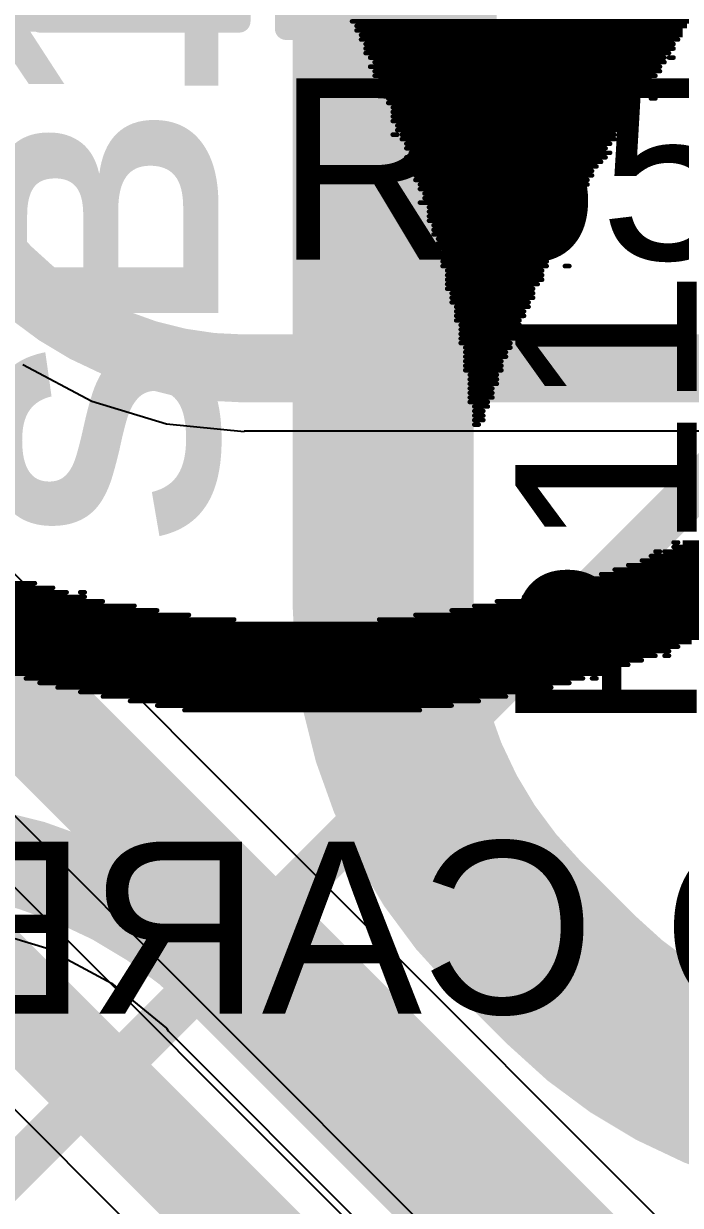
# Model space of a CAD drawing. Header units: inches. Extents: x -0.9 to 13.3, y -2.2 to 2.7.
# Drawn here: x 1.2109 to 1.3559, y -0.6574 to -0.3965 of the extents above; entities that cross this region are included whole.
import ezdxf

# ---------------------------------------------------------------- set-up
doc = ezdxf.new("R2010")
doc.units = ezdxf.units.IN
doc.header["$MEASUREMENT"] = 0
for name, color, linetype in [('Board Outline', 216, 'Continuous'), ('Bottom Layer', 5, 'Continuous'), ('Bottom Overlay', 54, 'Continuous'), ('Dimension', 6, 'Continuous'), ('Top Layer', 1, 'Continuous'), ('Top Overlay', 2, 'Continuous'), ('Top Paste', 8, 'Continuous'), ('Top Solder', 216, 'Continuous')]:
    doc.layers.add(name, color=color, linetype=linetype)
doc.styles.add('Arial', font='', dxfattribs={"height": 0.2})
doc.styles.add('Arial_Bold', font='', dxfattribs={"height": 0.2})
doc.styles.get('Arial').set_extended_font_data('Arial')
doc.styles.get('Arial_Bold').set_extended_font_data('Arial', bold=True)

# ---------------------------------------------------------------- blocks, each defined once
blk = doc.blocks.new('S______B______54')
at = {"layer": 'Top Layer'}
for points in [[(-0.045, -0.0175), (-0.045, 0.0175), (-0.015, 0.0175), (-0.015, -0.0175)], [(0.015, -0.0175), (0.015, 0.0175), (0.045, 0.0175), (0.045, -0.0175)]]:
    blk.add_hatch(color=1, dxfattribs=at).paths.add_polyline_path(points)
at = {"layer": 'Top Paste'}
for points in [[(-0.045, -0.0175), (-0.045, 0.0175), (-0.015, 0.0175), (-0.015, -0.0175)], [(0.015, -0.0175), (0.015, 0.0175), (0.045, 0.0175), (0.045, -0.0175)]]:
    blk.add_hatch(color=8, dxfattribs=at).paths.add_polyline_path(points)
at = {"layer": 'Top Solder'}
for points in [[(-0.049, -0.0215), (-0.049, 0.0215), (-0.011, 0.0215), (-0.011, -0.0215)], [(0.011, -0.0215), (0.011, 0.0215), (0.049, 0.0215), (0.049, -0.0215)]]:
    blk.add_hatch(color=216, dxfattribs=at).paths.add_polyline_path(points)
at = {"layer": 'Top Overlay'}
for points in [[(-0.05, 0.022, 0.005, 0.005, 0), (-0.05, -0.022, 0.005, 0.005, 0)], [(-0.05, 0.022, 0.005, 0.005, 0), (0.05, 0.022, 0.005, 0.005, 0)], [(0.05, 0.022, 0.005, 0.005, 0), (0.05, -0.022, 0.005, 0.005, 0)], [(-0.05, -0.022, 0.005, 0.005, 0), (0.05, -0.022, 0.005, 0.005, 0)]]:
    blk.add_lwpolyline(points, format="xyseb", dxfattribs=at)
for points in [[(-0.05125, 0.022, 0.0025, 0.0025, 1), (-0.04875, 0.022, 0.0025, 0.0025, 1)], [(-0.05125, 0.022, 0.0025, 0.0025, 1), (-0.04875, 0.022, 0.0025, 0.0025, 1)], [(0.04875, 0.022, 0.0025, 0.0025, 1), (0.05125, 0.022, 0.0025, 0.0025, 1)], [(0.04875, 0.022, 0.0025, 0.0025, 1), (0.05125, 0.022, 0.0025, 0.0025, 1)], [(-0.05125, -0.022, 0.0025, 0.0025, 1), (-0.04875, -0.022, 0.0025, 0.0025, 1)], [(-0.05125, -0.022, 0.0025, 0.0025, 1), (-0.04875, -0.022, 0.0025, 0.0025, 1)], [(0.04875, -0.022, 0.0025, 0.0025, 1), (0.05125, -0.022, 0.0025, 0.0025, 1)], [(0.04875, -0.022, 0.0025, 0.0025, 1), (0.05125, -0.022, 0.0025, 0.0025, 1)]]:
    blk.add_lwpolyline(points, format="xyseb", close=True, dxfattribs=at)
blk = doc.blocks.new('S______B______55')
at = {"layer": 'Top Layer'}
for points in [[(-0.045, -0.0175), (-0.045, 0.0175), (-0.015, 0.0175), (-0.015, -0.0175)], [(0.015, -0.0175), (0.015, 0.0175), (0.045, 0.0175), (0.045, -0.0175)]]:
    blk.add_hatch(color=1, dxfattribs=at).paths.add_polyline_path(points)
at = {"layer": 'Top Paste'}
for points in [[(-0.045, -0.0175), (-0.045, 0.0175), (-0.015, 0.0175), (-0.015, -0.0175)], [(0.015, -0.0175), (0.015, 0.0175), (0.045, 0.0175), (0.045, -0.0175)]]:
    blk.add_hatch(color=8, dxfattribs=at).paths.add_polyline_path(points)
at = {"layer": 'Top Solder'}
for points in [[(-0.049, -0.0215), (-0.049, 0.0215), (-0.011, 0.0215), (-0.011, -0.0215)], [(0.011, -0.0215), (0.011, 0.0215), (0.049, 0.0215), (0.049, -0.0215)]]:
    blk.add_hatch(color=216, dxfattribs=at).paths.add_polyline_path(points)
at = {"layer": 'Top Overlay'}
for points in [[(-0.05, 0.022, 0.005, 0.005, 0), (-0.05, -0.022, 0.005, 0.005, 0)], [(-0.05, 0.022, 0.005, 0.005, 0), (0.05, 0.022, 0.005, 0.005, 0)], [(0.05, 0.022, 0.005, 0.005, 0), (0.05, -0.022, 0.005, 0.005, 0)], [(-0.05, -0.022, 0.005, 0.005, 0), (0.05, -0.022, 0.005, 0.005, 0)]]:
    blk.add_lwpolyline(points, format="xyseb", dxfattribs=at)
for points in [[(-0.05125, 0.022, 0.0025, 0.0025, 1), (-0.04875, 0.022, 0.0025, 0.0025, 1)], [(-0.05125, 0.022, 0.0025, 0.0025, 1), (-0.04875, 0.022, 0.0025, 0.0025, 1)], [(0.04875, 0.022, 0.0025, 0.0025, 1), (0.05125, 0.022, 0.0025, 0.0025, 1)], [(0.04875, 0.022, 0.0025, 0.0025, 1), (0.05125, 0.022, 0.0025, 0.0025, 1)], [(-0.05125, -0.022, 0.0025, 0.0025, 1), (-0.04875, -0.022, 0.0025, 0.0025, 1)], [(-0.05125, -0.022, 0.0025, 0.0025, 1), (-0.04875, -0.022, 0.0025, 0.0025, 1)], [(0.04875, -0.022, 0.0025, 0.0025, 1), (0.05125, -0.022, 0.0025, 0.0025, 1)], [(0.04875, -0.022, 0.0025, 0.0025, 1), (0.05125, -0.022, 0.0025, 0.0025, 1)]]:
    blk.add_lwpolyline(points, format="xyseb", close=True, dxfattribs=at)

msp = doc.modelspace()

# ---------------------------------------------------------------- linework, layer by layer
at = {"layer": 'Board Outline'}
msp.add_lwpolyline([(1.99867, 0.21567, 0.01, 0.01, -1.122171), (-0.01159, -1.51329, 0.01, 0.01, 0)], format="xyseb", dxfattribs=at)
at = {"layer": 'Bottom Layer'}
for p, q in [((1.20005, -0.59575), (1.21579, -0.60053)), ((1.21579, -0.60053), (1.23029, -0.60828)), ((1.23029, -0.60828), (1.24244, -0.61825)), ((1.24244, -0.61825), (1.24285, -0.61887)), ((1.24285, -0.61887), (1.28928, -0.66529))]:
    msp.add_line(p, q, dxfattribs=at)
for points in [[(1.29028, -0.52463, 0.04, 0.04, 0), (1.29028, -0.29077, 0.04, 0.04, 0)], [(1.31957, -0.59534, 0.04, 0.04, -0.198912), (1.29028, -0.52463, 0.04, 0.04, 0)], [(1.18368, -0.57805, 0.02, 0.02, -0.198912), (1.25439, -0.60734, 0.02, 0.02, 0)], [(1.31957, -0.59534, 0.04, 0.04, 0), (1.33199, -0.60776, 0.04, 0.04, 0)], [(1.4027, -0.63705, 0.04, 0.04, -0.198912), (1.33199, -0.60776, 0.04, 0.04, 0)], [(1.25439, -0.60734, 0.02, 0.02, 0), (1.30081, -0.65376, 0.02, 0.02, 0)], [(1.37152, -0.68305, 0.02, 0.02, -0.198912), (1.30081, -0.65376, 0.02, 0.02, 0)]]:
    msp.add_lwpolyline(points, format="xyseb", dxfattribs=at)
for points in [[(1.28028, -0.52463, 0.02, 0.02, 1), (1.30028, -0.52463, 0.02, 0.02, 1)], [(1.28028, -0.52463, 0.02, 0.02, 1), (1.30028, -0.52463, 0.02, 0.02, 1)], [(1.30957, -0.59534, 0.02, 0.02, 1), (1.32957, -0.59534, 0.02, 0.02, 1)], [(1.30957, -0.59534, 0.02, 0.02, 1), (1.32957, -0.59534, 0.02, 0.02, 1)], [(1.32199, -0.60776, 0.02, 0.02, 1), (1.34199, -0.60776, 0.02, 0.02, 1)], [(1.32199, -0.60776, 0.02, 0.02, 1), (1.34199, -0.60776, 0.02, 0.02, 1)], [(1.24939, -0.60734, 0.01, 0.01, 1), (1.25939, -0.60734, 0.01, 0.01, 1)], [(1.24939, -0.60734, 0.01, 0.01, 1), (1.25939, -0.60734, 0.01, 0.01, 1)], [(1.29581, -0.65376, 0.01, 0.01, 1), (1.30581, -0.65376, 0.01, 0.01, 1)], [(1.29581, -0.65376, 0.01, 0.01, 1), (1.30581, -0.65376, 0.01, 0.01, 1)]]:
    msp.add_lwpolyline(points, format="xyseb", close=True, dxfattribs=at)
at = {"layer": 'Bottom Overlay'}
for points in [[(1.2834, -0.39605, 0.001, 0.001, 0), (1.3584, -0.39605, 0.001, 0.001, 0)], [(1.2844, -0.39705, 0.001, 0.001, 0), (1.3574, -0.39705, 0.001, 0.001, 0)], [(1.2844, -0.39805, 0.001, 0.001, 0), (1.3564, -0.39805, 0.001, 0.001, 0)], [(1.2854, -0.39905, 0.001, 0.001, 0), (1.3564, -0.39905, 0.001, 0.001, 0)], [(1.2854, -0.40005, 0.001, 0.001, 0), (1.3554, -0.40005, 0.001, 0.001, 0)], [(1.2864, -0.40105, 0.001, 0.001, 0), (1.3544, -0.40105, 0.001, 0.001, 0)], [(1.2864, -0.40205, 0.001, 0.001, 0), (1.3544, -0.40205, 0.001, 0.001, 0)], [(1.2864, -0.40305, 0.001, 0.001, 0), (1.3534, -0.40305, 0.001, 0.001, 0)], [(1.2874, -0.40405, 0.001, 0.001, 0), (1.3524, -0.40405, 0.001, 0.001, 0)], [(1.3534, -0.40405, 0.001, 0.001, 0), (1.3544, -0.40405, 0.001, 0.001, 0)], [(1.2874, -0.40605, 0.001, 0.001, 0), (1.3514, -0.40605, 0.001, 0.001, 0)], [(1.2884, -0.40505, 0.001, 0.001, 0), (1.3524, -0.40505, 0.001, 0.001, 0)], [(1.2884, -0.40705, 0.001, 0.001, 0), (1.3514, -0.40705, 0.001, 0.001, 0)], [(1.2884, -0.40805, 0.001, 0.001, 0), (1.3504, -0.40805, 0.001, 0.001, 0)], [(1.2894, -0.40905, 0.001, 0.001, 0), (1.3494, -0.40905, 0.001, 0.001, 0)], [(1.2894, -0.41005, 0.001, 0.001, 0), (1.3484, -0.41005, 0.001, 0.001, 0)], [(1.2904, -0.41105, 0.001, 0.001, 0), (1.3474, -0.41105, 0.001, 0.001, 0)], [(1.2904, -0.41205, 0.001, 0.001, 0), (1.3474, -0.41205, 0.001, 0.001, 0)], [(1.3484, -0.41105, 0.001, 0.001, 0), (1.3494, -0.41105, 0.001, 0.001, 0)], [(1.2914, -0.41305, 0.001, 0.001, 0), (1.3464, -0.41305, 0.001, 0.001, 0)], [(1.2914, -0.41405, 0.001, 0.001, 0), (1.3464, -0.41405, 0.001, 0.001, 0)], [(1.2924, -0.41505, 0.001, 0.001, 0), (1.3454, -0.41505, 0.001, 0.001, 0)], [(1.3494, -0.41305, 0.001, 0.001, 0), (1.3504, -0.41305, 0.001, 0.001, 0)], [(1.2924, -0.41605, 0.001, 0.001, 0), (1.3454, -0.41605, 0.001, 0.001, 0)], [(1.2924, -0.41705, 0.001, 0.001, 0), (1.3444, -0.41705, 0.001, 0.001, 0)], [(1.2924, -0.41805, 0.001, 0.001, 0), (1.3434, -0.41805, 0.001, 0.001, 0)], [(1.2934, -0.41905, 0.001, 0.001, 0), (1.3434, -0.41905, 0.001, 0.001, 0)], [(1.2934, -0.42005, 0.001, 0.001, 0), (1.3434, -0.42005, 0.001, 0.001, 0)], [(1.2924, -0.42105, 0.001, 0.001, 0), (1.2934, -0.42105, 0.001, 0.001, 0)], [(1.2944, -0.42105, 0.001, 0.001, 0), (1.3414, -0.42105, 0.001, 0.001, 0)], [(1.2944, -0.42205, 0.001, 0.001, 0), (1.3414, -0.42205, 0.001, 0.001, 0)], [(1.3434, -0.42105, 0.001, 0.001, 0), (1.3444, -0.42105, 0.001, 0.001, 0)], [(1.2954, -0.42305, 0.001, 0.001, 0), (1.3404, -0.42305, 0.001, 0.001, 0)], [(1.2954, -0.42405, 0.001, 0.001, 0), (1.3394, -0.42405, 0.001, 0.001, 0)], [(1.2964, -0.42505, 0.001, 0.001, 0), (1.3404, -0.42505, 0.001, 0.001, 0)], [(1.2954, -0.42605, 0.001, 0.001, 0), (1.3394, -0.42605, 0.001, 0.001, 0)], [(1.2964, -0.42705, 0.001, 0.001, 0), (1.3384, -0.42705, 0.001, 0.001, 0)], [(1.2974, -0.42805, 0.001, 0.001, 0), (1.3374, -0.42805, 0.001, 0.001, 0)], [(1.2974, -0.42905, 0.001, 0.001, 0), (1.3364, -0.42905, 0.001, 0.001, 0)], [(1.2974, -0.43005, 0.001, 0.001, 0), (1.3364, -0.43005, 0.001, 0.001, 0)], [(1.2974, -0.43105, 0.001, 0.001, 0), (1.3354, -0.43105, 0.001, 0.001, 0)], [(1.2984, -0.43205, 0.001, 0.001, 0), (1.3354, -0.43205, 0.001, 0.001, 0)], [(1.2984, -0.43305, 0.001, 0.001, 0), (1.3344, -0.43305, 0.001, 0.001, 0)], [(1.2984, -0.43605, 0.001, 0.001, 0), (1.3334, -0.43605, 0.001, 0.001, 0)], [(1.2994, -0.43405, 0.001, 0.001, 0), (1.3344, -0.43405, 0.001, 0.001, 0)], [(1.2994, -0.43505, 0.001, 0.001, 0), (1.3334, -0.43505, 0.001, 0.001, 0)], [(1.3004, -0.43705, 0.001, 0.001, 0), (1.3324, -0.43705, 0.001, 0.001, 0)], [(1.3004, -0.43805, 0.001, 0.001, 0), (1.3324, -0.43805, 0.001, 0.001, 0)], [(1.3004, -0.43905, 0.001, 0.001, 0), (1.3314, -0.43905, 0.001, 0.001, 0)], [(1.3004, -0.44005, 0.001, 0.001, 0), (1.3314, -0.44005, 0.001, 0.001, 0)], [(1.3014, -0.44105, 0.001, 0.001, 0), (1.3314, -0.44105, 0.001, 0.001, 0)], [(1.3014, -0.44205, 0.001, 0.001, 0), (1.3304, -0.44205, 0.001, 0.001, 0)], [(1.3014, -0.44305, 0.001, 0.001, 0), (1.3294, -0.44305, 0.001, 0.001, 0)], [(1.3314, -0.44205, 0.001, 0.001, 0), (1.3324, -0.44205, 0.001, 0.001, 0)], [(1.3024, -0.44405, 0.001, 0.001, 0), (1.3294, -0.44405, 0.001, 0.001, 0)], [(1.3024, -0.44505, 0.001, 0.001, 0), (1.3284, -0.44505, 0.001, 0.001, 0)], [(1.3024, -0.44605, 0.001, 0.001, 0), (1.3294, -0.44605, 0.001, 0.001, 0)], [(1.3034, -0.44705, 0.001, 0.001, 0), (1.3274, -0.44705, 0.001, 0.001, 0)], [(1.3034, -0.44805, 0.001, 0.001, 0), (1.3274, -0.44805, 0.001, 0.001, 0)], [(1.3034, -0.44905, 0.001, 0.001, 0), (1.3264, -0.44905, 0.001, 0.001, 0)], [(1.3034, -0.45005, 0.001, 0.001, 0), (1.3264, -0.45005, 0.001, 0.001, 0)], [(1.3044, -0.45105, 0.001, 0.001, 0), (1.3254, -0.45105, 0.001, 0.001, 0)], [(1.3304, -0.45005, 0.001, 0.001, 0), (1.3314, -0.45005, 0.001, 0.001, 0)], [(1.3044, -0.45205, 0.001, 0.001, 0), (1.3254, -0.45205, 0.001, 0.001, 0)], [(1.3044, -0.45305, 0.001, 0.001, 0), (1.3254, -0.45305, 0.001, 0.001, 0)], [(1.3044, -0.45405, 0.001, 0.001, 0), (1.3244, -0.45405, 0.001, 0.001, 0)], [(1.3044, -0.45505, 0.001, 0.001, 0), (1.3234, -0.45505, 0.001, 0.001, 0)], [(1.3054, -0.45605, 0.001, 0.001, 0), (1.3234, -0.45605, 0.001, 0.001, 0)], [(1.3054, -0.45705, 0.001, 0.001, 0), (1.3234, -0.45705, 0.001, 0.001, 0)], [(1.3054, -0.45805, 0.001, 0.001, 0), (1.3224, -0.45805, 0.001, 0.001, 0)], [(1.3064, -0.45905, 0.001, 0.001, 0), (1.3224, -0.45905, 0.001, 0.001, 0)], [(1.3064, -0.46005, 0.001, 0.001, 0), (1.3214, -0.46005, 0.001, 0.001, 0)], [(1.3064, -0.46105, 0.001, 0.001, 0), (1.3214, -0.46105, 0.001, 0.001, 0)], [(1.3064, -0.46205, 0.001, 0.001, 0), (1.3204, -0.46205, 0.001, 0.001, 0)], [(1.3074, -0.46305, 0.001, 0.001, 0), (1.3204, -0.46305, 0.001, 0.001, 0)], [(1.3074, -0.46405, 0.001, 0.001, 0), (1.3204, -0.46405, 0.001, 0.001, 0)], [(1.3074, -0.46505, 0.001, 0.001, 0), (1.3194, -0.46505, 0.001, 0.001, 0)], [(1.3074, -0.46605, 0.001, 0.001, 0), (1.3194, -0.46605, 0.001, 0.001, 0)], [(1.3074, -0.46705, 0.001, 0.001, 0), (1.3184, -0.46705, 0.001, 0.001, 0)], [(1.3084, -0.46805, 0.001, 0.001, 0), (1.3184, -0.46805, 0.001, 0.001, 0)], [(1.3084, -0.46905, 0.001, 0.001, 0), (1.3174, -0.46905, 0.001, 0.001, 0)], [(1.3084, -0.47005, 0.001, 0.001, 0), (1.3174, -0.47005, 0.001, 0.001, 0)], [(1.3084, -0.47105, 0.001, 0.001, 0), (1.3164, -0.47105, 0.001, 0.001, 0)], [(1.3084, -0.47205, 0.001, 0.001, 0), (1.3164, -0.47205, 0.001, 0.001, 0)], [(1.3084, -0.47305, 0.001, 0.001, 0), (1.3164, -0.47305, 0.001, 0.001, 0)], [(1.3094, -0.47405, 0.001, 0.001, 0), (1.3154, -0.47405, 0.001, 0.001, 0)], [(1.3094, -0.47505, 0.001, 0.001, 0), (1.3154, -0.47505, 0.001, 0.001, 0)], [(1.3094, -0.47605, 0.001, 0.001, 0), (1.3154, -0.47605, 0.001, 0.001, 0)], [(1.3094, -0.47705, 0.001, 0.001, 0), (1.3144, -0.47705, 0.001, 0.001, 0)], [(1.3094, -0.47805, 0.001, 0.001, 0), (1.3144, -0.47805, 0.001, 0.001, 0)], [(1.3094, -0.47905, 0.001, 0.001, 0), (1.3144, -0.47905, 0.001, 0.001, 0)], [(1.3094, -0.48005, 0.001, 0.001, 0), (1.3134, -0.48005, 0.001, 0.001, 0)], [(1.3104, -0.48105, 0.001, 0.001, 0), (1.3134, -0.48105, 0.001, 0.001, 0)], [(1.3104, -0.48205, 0.001, 0.001, 0), (1.3124, -0.48205, 0.001, 0.001, 0)], [(1.3104, -0.48305, 0.001, 0.001, 0), (1.3124, -0.48305, 0.001, 0.001, 0)], [(1.3104, -0.48405, 0.001, 0.001, 0), (1.3124, -0.48405, 0.001, 0.001, 0)], [(1.3104, -0.48505, 0.001, 0.001, 0), (1.3114, -0.48505, 0.001, 0.001, 0)], [(1.3544, -0.51105, 0.001, 0.001, 0), (1.3554, -0.51105, 0.001, 0.001, 0)], [(1.3564, -0.51105, 0.001, 0.001, 0), (1.4004, -0.51105, 0.001, 0.001, 0)], [(1.3494, -0.51405, 0.001, 0.001, 0), (1.3954, -0.51405, 0.001, 0.001, 0)], [(1.3504, -0.51305, 0.001, 0.001, 0), (1.3514, -0.51305, 0.001, 0.001, 0)], [(1.3524, -0.51305, 0.001, 0.001, 0), (1.3974, -0.51305, 0.001, 0.001, 0)], [(1.3544, -0.51205, 0.001, 0.001, 0), (1.3984, -0.51205, 0.001, 0.001, 0)], [(1.3444, -0.51605, 0.001, 0.001, 0), (1.3944, -0.51605, 0.001, 0.001, 0)], [(1.3474, -0.51505, 0.001, 0.001, 0), (1.3944, -0.51505, 0.001, 0.001, 0)], [(1.3334, -0.51805, 0.001, 0.001, 0), (1.3344, -0.51805, 0.001, 0.001, 0)], [(1.3354, -0.51905, 0.001, 0.001, 0), (1.3874, -0.51905, 0.001, 0.001, 0)], [(1.3384, -0.51805, 0.001, 0.001, 0), (1.3894, -0.51805, 0.001, 0.001, 0)], [(1.3414, -0.51705, 0.001, 0.001, 0), (1.3904, -0.51705, 0.001, 0.001, 0)], [(1.1614, -0.52005, 0.001, 0.001, 0), (1.2134, -0.52005, 0.001, 0.001, 0)], [(1.1624, -0.52105, 0.001, 0.001, 0), (1.2174, -0.52105, 0.001, 0.001, 0)], [(1.1644, -0.52205, 0.001, 0.001, 0), (1.2204, -0.52205, 0.001, 0.001, 0)], [(1.2234, -0.52205, 0.001, 0.001, 0), (1.2244, -0.52205, 0.001, 0.001, 0)], [(1.3244, -0.52205, 0.001, 0.001, 0), (1.3814, -0.52205, 0.001, 0.001, 0)], [(1.3284, -0.52105, 0.001, 0.001, 0), (1.3834, -0.52105, 0.001, 0.001, 0)], [(1.3324, -0.52005, 0.001, 0.001, 0), (1.3854, -0.52005, 0.001, 0.001, 0)], [(1.1664, -0.52305, 0.001, 0.001, 0), (1.2244, -0.52305, 0.001, 0.001, 0)], [(1.1674, -0.52405, 0.001, 0.001, 0), (1.2284, -0.52405, 0.001, 0.001, 0)], [(1.3154, -0.52405, 0.001, 0.001, 0), (1.3784, -0.52405, 0.001, 0.001, 0)], [(1.3214, -0.52305, 0.001, 0.001, 0), (1.3804, -0.52305, 0.001, 0.001, 0)], [(1.1704, -0.52505, 0.001, 0.001, 0), (1.2354, -0.52505, 0.001, 0.001, 0)], [(1.1724, -0.52605, 0.001, 0.001, 0), (1.2404, -0.52605, 0.001, 0.001, 0)], [(1.1734, -0.52705, 0.001, 0.001, 0), (1.2474, -0.52705, 0.001, 0.001, 0)], [(1.2974, -0.52705, 0.001, 0.001, 0), (1.3724, -0.52705, 0.001, 0.001, 0)], [(1.3054, -0.52605, 0.001, 0.001, 0), (1.3744, -0.52605, 0.001, 0.001, 0)], [(1.3104, -0.52505, 0.001, 0.001, 0), (1.3764, -0.52505, 0.001, 0.001, 0)], [(1.1764, -0.52805, 0.001, 0.001, 0), (1.2574, -0.52805, 0.001, 0.001, 0)], [(1.1784, -0.52905, 0.001, 0.001, 0), (1.3674, -0.52905, 0.001, 0.001, 0)], [(1.2894, -0.52805, 0.001, 0.001, 0), (1.3704, -0.52805, 0.001, 0.001, 0)], [(1.1794, -0.53005, 0.001, 0.001, 0), (1.3654, -0.53005, 0.001, 0.001, 0)], [(1.1824, -0.53105, 0.001, 0.001, 0), (1.3634, -0.53105, 0.001, 0.001, 0)], [(1.1854, -0.53205, 0.001, 0.001, 0), (1.3614, -0.53205, 0.001, 0.001, 0)], [(1.1874, -0.53305, 0.001, 0.001, 0), (1.3584, -0.53305, 0.001, 0.001, 0)], [(1.1894, -0.53405, 0.001, 0.001, 0), (1.3554, -0.53405, 0.001, 0.001, 0)], [(1.1924, -0.53505, 0.001, 0.001, 0), (1.3534, -0.53505, 0.001, 0.001, 0)], [(1.1944, -0.53605, 0.001, 0.001, 0), (1.3504, -0.53605, 0.001, 0.001, 0)], [(1.1984, -0.53705, 0.001, 0.001, 0), (1.3474, -0.53705, 0.001, 0.001, 0)], [(1.3524, -0.53605, 0.001, 0.001, 0), (1.3534, -0.53605, 0.001, 0.001, 0)], [(1.2014, -0.53805, 0.001, 0.001, 0), (1.3444, -0.53805, 0.001, 0.001, 0)], [(1.2044, -0.53905, 0.001, 0.001, 0), (1.3414, -0.53905, 0.001, 0.001, 0)], [(1.2074, -0.54005, 0.001, 0.001, 0), (1.3384, -0.54005, 0.001, 0.001, 0)], [(1.2114, -0.54105, 0.001, 0.001, 0), (1.3344, -0.54105, 0.001, 0.001, 0)], [(1.2144, -0.54205, 0.001, 0.001, 0), (1.3314, -0.54205, 0.001, 0.001, 0)], [(1.3364, -0.54105, 0.001, 0.001, 0), (1.3374, -0.54105, 0.001, 0.001, 0)], [(1.2184, -0.54305, 0.001, 0.001, 0), (1.3274, -0.54305, 0.001, 0.001, 0)], [(1.2234, -0.54405, 0.001, 0.001, 0), (1.3234, -0.54405, 0.001, 0.001, 0)], [(1.2284, -0.54505, 0.001, 0.001, 0), (1.3174, -0.54505, 0.001, 0.001, 0)], [(1.2344, -0.54605, 0.001, 0.001, 0), (1.3114, -0.54605, 0.001, 0.001, 0)], [(1.2404, -0.54705, 0.001, 0.001, 0), (1.3054, -0.54705, 0.001, 0.001, 0)], [(1.2464, -0.54805, 0.001, 0.001, 0), (1.2984, -0.54805, 0.001, 0.001, 0)]]:
    msp.add_lwpolyline(points, format="xyseb", dxfattribs=at)
for points in [[(1.28315, -0.39605, 0.0005, 0.0005, 1), (1.28365, -0.39605, 0.0005, 0.0005, 1)], [(1.28415, -0.39705, 0.0005, 0.0005, 1), (1.28465, -0.39705, 0.0005, 0.0005, 1)], [(1.28415, -0.39805, 0.0005, 0.0005, 1), (1.28465, -0.39805, 0.0005, 0.0005, 1)], [(1.28515, -0.39905, 0.0005, 0.0005, 1), (1.28565, -0.39905, 0.0005, 0.0005, 1)], [(1.28515, -0.40005, 0.0005, 0.0005, 1), (1.28565, -0.40005, 0.0005, 0.0005, 1)], [(1.28615, -0.40105, 0.0005, 0.0005, 1), (1.28665, -0.40105, 0.0005, 0.0005, 1)], [(1.28615, -0.40205, 0.0005, 0.0005, 1), (1.28665, -0.40205, 0.0005, 0.0005, 1)], [(1.35415, -0.40105, 0.0005, 0.0005, 1), (1.35465, -0.40105, 0.0005, 0.0005, 1)], [(1.35415, -0.40205, 0.0005, 0.0005, 1), (1.35465, -0.40205, 0.0005, 0.0005, 1)], [(1.35515, -0.40005, 0.0005, 0.0005, 1), (1.35565, -0.40005, 0.0005, 0.0005, 1)], [(1.28615, -0.40305, 0.0005, 0.0005, 1), (1.28665, -0.40305, 0.0005, 0.0005, 1)], [(1.28715, -0.40405, 0.0005, 0.0005, 1), (1.28765, -0.40405, 0.0005, 0.0005, 1)], [(1.35215, -0.40405, 0.0005, 0.0005, 1), (1.35265, -0.40405, 0.0005, 0.0005, 1)], [(1.35315, -0.40305, 0.0005, 0.0005, 1), (1.35365, -0.40305, 0.0005, 0.0005, 1)], [(1.35315, -0.40405, 0.0005, 0.0005, 1), (1.35365, -0.40405, 0.0005, 0.0005, 1)], [(1.35415, -0.40405, 0.0005, 0.0005, 1), (1.35465, -0.40405, 0.0005, 0.0005, 1)], [(1.28715, -0.40605, 0.0005, 0.0005, 1), (1.28765, -0.40605, 0.0005, 0.0005, 1)], [(1.28815, -0.40505, 0.0005, 0.0005, 1), (1.28865, -0.40505, 0.0005, 0.0005, 1)], [(1.28815, -0.40705, 0.0005, 0.0005, 1), (1.28865, -0.40705, 0.0005, 0.0005, 1)], [(1.35115, -0.40605, 0.0005, 0.0005, 1), (1.35165, -0.40605, 0.0005, 0.0005, 1)], [(1.35115, -0.40705, 0.0005, 0.0005, 1), (1.35165, -0.40705, 0.0005, 0.0005, 1)], [(1.35215, -0.40505, 0.0005, 0.0005, 1), (1.35265, -0.40505, 0.0005, 0.0005, 1)], [(1.28815, -0.40805, 0.0005, 0.0005, 1), (1.28865, -0.40805, 0.0005, 0.0005, 1)], [(1.28915, -0.40905, 0.0005, 0.0005, 1), (1.28965, -0.40905, 0.0005, 0.0005, 1)], [(1.34915, -0.40905, 0.0005, 0.0005, 1), (1.34965, -0.40905, 0.0005, 0.0005, 1)], [(1.35015, -0.40805, 0.0005, 0.0005, 1), (1.35065, -0.40805, 0.0005, 0.0005, 1)], [(1.28915, -0.41005, 0.0005, 0.0005, 1), (1.28965, -0.41005, 0.0005, 0.0005, 1)], [(1.29015, -0.41105, 0.0005, 0.0005, 1), (1.29065, -0.41105, 0.0005, 0.0005, 1)], [(1.29015, -0.41205, 0.0005, 0.0005, 1), (1.29065, -0.41205, 0.0005, 0.0005, 1)], [(1.34715, -0.41105, 0.0005, 0.0005, 1), (1.34765, -0.41105, 0.0005, 0.0005, 1)], [(1.34715, -0.41205, 0.0005, 0.0005, 1), (1.34765, -0.41205, 0.0005, 0.0005, 1)], [(1.34815, -0.41005, 0.0005, 0.0005, 1), (1.34865, -0.41005, 0.0005, 0.0005, 1)], [(1.34815, -0.41105, 0.0005, 0.0005, 1), (1.34865, -0.41105, 0.0005, 0.0005, 1)], [(1.34915, -0.41105, 0.0005, 0.0005, 1), (1.34965, -0.41105, 0.0005, 0.0005, 1)], [(1.29115, -0.41305, 0.0005, 0.0005, 1), (1.29165, -0.41305, 0.0005, 0.0005, 1)], [(1.29115, -0.41405, 0.0005, 0.0005, 1), (1.29165, -0.41405, 0.0005, 0.0005, 1)], [(1.29215, -0.41505, 0.0005, 0.0005, 1), (1.29265, -0.41505, 0.0005, 0.0005, 1)], [(1.34515, -0.41505, 0.0005, 0.0005, 1), (1.34565, -0.41505, 0.0005, 0.0005, 1)], [(1.34615, -0.41305, 0.0005, 0.0005, 1), (1.34665, -0.41305, 0.0005, 0.0005, 1)], [(1.34615, -0.41405, 0.0005, 0.0005, 1), (1.34665, -0.41405, 0.0005, 0.0005, 1)], [(1.34915, -0.41305, 0.0005, 0.0005, 1), (1.34965, -0.41305, 0.0005, 0.0005, 1)], [(1.35015, -0.41305, 0.0005, 0.0005, 1), (1.35065, -0.41305, 0.0005, 0.0005, 1)], [(1.29215, -0.41605, 0.0005, 0.0005, 1), (1.29265, -0.41605, 0.0005, 0.0005, 1)], [(1.29215, -0.41705, 0.0005, 0.0005, 1), (1.29265, -0.41705, 0.0005, 0.0005, 1)], [(1.34415, -0.41705, 0.0005, 0.0005, 1), (1.34465, -0.41705, 0.0005, 0.0005, 1)], [(1.34515, -0.41605, 0.0005, 0.0005, 1), (1.34565, -0.41605, 0.0005, 0.0005, 1)], [(1.29215, -0.41805, 0.0005, 0.0005, 1), (1.29265, -0.41805, 0.0005, 0.0005, 1)], [(1.29315, -0.41905, 0.0005, 0.0005, 1), (1.29365, -0.41905, 0.0005, 0.0005, 1)], [(1.29315, -0.42005, 0.0005, 0.0005, 1), (1.29365, -0.42005, 0.0005, 0.0005, 1)], [(1.34315, -0.41805, 0.0005, 0.0005, 1), (1.34365, -0.41805, 0.0005, 0.0005, 1)], [(1.34315, -0.41905, 0.0005, 0.0005, 1), (1.34365, -0.41905, 0.0005, 0.0005, 1)], [(1.34315, -0.42005, 0.0005, 0.0005, 1), (1.34365, -0.42005, 0.0005, 0.0005, 1)], [(1.29215, -0.42105, 0.0005, 0.0005, 1), (1.29265, -0.42105, 0.0005, 0.0005, 1)], [(1.29315, -0.42105, 0.0005, 0.0005, 1), (1.29365, -0.42105, 0.0005, 0.0005, 1)], [(1.29415, -0.42105, 0.0005, 0.0005, 1), (1.29465, -0.42105, 0.0005, 0.0005, 1)], [(1.29415, -0.42205, 0.0005, 0.0005, 1), (1.29465, -0.42205, 0.0005, 0.0005, 1)], [(1.34115, -0.42105, 0.0005, 0.0005, 1), (1.34165, -0.42105, 0.0005, 0.0005, 1)], [(1.34115, -0.42205, 0.0005, 0.0005, 1), (1.34165, -0.42205, 0.0005, 0.0005, 1)], [(1.34315, -0.42105, 0.0005, 0.0005, 1), (1.34365, -0.42105, 0.0005, 0.0005, 1)], [(1.34415, -0.42105, 0.0005, 0.0005, 1), (1.34465, -0.42105, 0.0005, 0.0005, 1)], [(1.29515, -0.42305, 0.0005, 0.0005, 1), (1.29565, -0.42305, 0.0005, 0.0005, 1)], [(1.29515, -0.42405, 0.0005, 0.0005, 1), (1.29565, -0.42405, 0.0005, 0.0005, 1)], [(1.29615, -0.42505, 0.0005, 0.0005, 1), (1.29665, -0.42505, 0.0005, 0.0005, 1)], [(1.33915, -0.42405, 0.0005, 0.0005, 1), (1.33965, -0.42405, 0.0005, 0.0005, 1)], [(1.34015, -0.42305, 0.0005, 0.0005, 1), (1.34065, -0.42305, 0.0005, 0.0005, 1)], [(1.34015, -0.42505, 0.0005, 0.0005, 1), (1.34065, -0.42505, 0.0005, 0.0005, 1)], [(1.29515, -0.42605, 0.0005, 0.0005, 1), (1.29565, -0.42605, 0.0005, 0.0005, 1)], [(1.29615, -0.42705, 0.0005, 0.0005, 1), (1.29665, -0.42705, 0.0005, 0.0005, 1)], [(1.29715, -0.42805, 0.0005, 0.0005, 1), (1.29765, -0.42805, 0.0005, 0.0005, 1)], [(1.33715, -0.42805, 0.0005, 0.0005, 1), (1.33765, -0.42805, 0.0005, 0.0005, 1)], [(1.33815, -0.42705, 0.0005, 0.0005, 1), (1.33865, -0.42705, 0.0005, 0.0005, 1)], [(1.33915, -0.42605, 0.0005, 0.0005, 1), (1.33965, -0.42605, 0.0005, 0.0005, 1)], [(1.29715, -0.42905, 0.0005, 0.0005, 1), (1.29765, -0.42905, 0.0005, 0.0005, 1)], [(1.29715, -0.43005, 0.0005, 0.0005, 1), (1.29765, -0.43005, 0.0005, 0.0005, 1)], [(1.33615, -0.42905, 0.0005, 0.0005, 1), (1.33665, -0.42905, 0.0005, 0.0005, 1)], [(1.33615, -0.43005, 0.0005, 0.0005, 1), (1.33665, -0.43005, 0.0005, 0.0005, 1)], [(1.29715, -0.43105, 0.0005, 0.0005, 1), (1.29765, -0.43105, 0.0005, 0.0005, 1)], [(1.29815, -0.43205, 0.0005, 0.0005, 1), (1.29865, -0.43205, 0.0005, 0.0005, 1)], [(1.29815, -0.43305, 0.0005, 0.0005, 1), (1.29865, -0.43305, 0.0005, 0.0005, 1)], [(1.33415, -0.43305, 0.0005, 0.0005, 1), (1.33465, -0.43305, 0.0005, 0.0005, 1)], [(1.33515, -0.43105, 0.0005, 0.0005, 1), (1.33565, -0.43105, 0.0005, 0.0005, 1)], [(1.33515, -0.43205, 0.0005, 0.0005, 1), (1.33565, -0.43205, 0.0005, 0.0005, 1)], [(1.29815, -0.43605, 0.0005, 0.0005, 1), (1.29865, -0.43605, 0.0005, 0.0005, 1)], [(1.29915, -0.43405, 0.0005, 0.0005, 1), (1.29965, -0.43405, 0.0005, 0.0005, 1)], [(1.29915, -0.43505, 0.0005, 0.0005, 1), (1.29965, -0.43505, 0.0005, 0.0005, 1)], [(1.33315, -0.43505, 0.0005, 0.0005, 1), (1.33365, -0.43505, 0.0005, 0.0005, 1)], [(1.33315, -0.43605, 0.0005, 0.0005, 1), (1.33365, -0.43605, 0.0005, 0.0005, 1)], [(1.33415, -0.43405, 0.0005, 0.0005, 1), (1.33465, -0.43405, 0.0005, 0.0005, 1)], [(1.30015, -0.43705, 0.0005, 0.0005, 1), (1.30065, -0.43705, 0.0005, 0.0005, 1)], [(1.30015, -0.43805, 0.0005, 0.0005, 1), (1.30065, -0.43805, 0.0005, 0.0005, 1)], [(1.33215, -0.43705, 0.0005, 0.0005, 1), (1.33265, -0.43705, 0.0005, 0.0005, 1)], [(1.33215, -0.43805, 0.0005, 0.0005, 1), (1.33265, -0.43805, 0.0005, 0.0005, 1)], [(1.30015, -0.43905, 0.0005, 0.0005, 1), (1.30065, -0.43905, 0.0005, 0.0005, 1)], [(1.30015, -0.44005, 0.0005, 0.0005, 1), (1.30065, -0.44005, 0.0005, 0.0005, 1)], [(1.30115, -0.44105, 0.0005, 0.0005, 1), (1.30165, -0.44105, 0.0005, 0.0005, 1)], [(1.33115, -0.43905, 0.0005, 0.0005, 1), (1.33165, -0.43905, 0.0005, 0.0005, 1)], [(1.33115, -0.44005, 0.0005, 0.0005, 1), (1.33165, -0.44005, 0.0005, 0.0005, 1)], [(1.33115, -0.44105, 0.0005, 0.0005, 1), (1.33165, -0.44105, 0.0005, 0.0005, 1)], [(1.30115, -0.44205, 0.0005, 0.0005, 1), (1.30165, -0.44205, 0.0005, 0.0005, 1)], [(1.30115, -0.44305, 0.0005, 0.0005, 1), (1.30165, -0.44305, 0.0005, 0.0005, 1)], [(1.32915, -0.44305, 0.0005, 0.0005, 1), (1.32965, -0.44305, 0.0005, 0.0005, 1)], [(1.33015, -0.44205, 0.0005, 0.0005, 1), (1.33065, -0.44205, 0.0005, 0.0005, 1)], [(1.33115, -0.44205, 0.0005, 0.0005, 1), (1.33165, -0.44205, 0.0005, 0.0005, 1)], [(1.33215, -0.44205, 0.0005, 0.0005, 1), (1.33265, -0.44205, 0.0005, 0.0005, 1)], [(1.30215, -0.44405, 0.0005, 0.0005, 1), (1.30265, -0.44405, 0.0005, 0.0005, 1)], [(1.30215, -0.44505, 0.0005, 0.0005, 1), (1.30265, -0.44505, 0.0005, 0.0005, 1)], [(1.30215, -0.44605, 0.0005, 0.0005, 1), (1.30265, -0.44605, 0.0005, 0.0005, 1)], [(1.32815, -0.44505, 0.0005, 0.0005, 1), (1.32865, -0.44505, 0.0005, 0.0005, 1)], [(1.32915, -0.44405, 0.0005, 0.0005, 1), (1.32965, -0.44405, 0.0005, 0.0005, 1)], [(1.32915, -0.44605, 0.0005, 0.0005, 1), (1.32965, -0.44605, 0.0005, 0.0005, 1)], [(1.30315, -0.44705, 0.0005, 0.0005, 1), (1.30365, -0.44705, 0.0005, 0.0005, 1)], [(1.30315, -0.44805, 0.0005, 0.0005, 1), (1.30365, -0.44805, 0.0005, 0.0005, 1)], [(1.30315, -0.44905, 0.0005, 0.0005, 1), (1.30365, -0.44905, 0.0005, 0.0005, 1)], [(1.32615, -0.44905, 0.0005, 0.0005, 1), (1.32665, -0.44905, 0.0005, 0.0005, 1)], [(1.32715, -0.44705, 0.0005, 0.0005, 1), (1.32765, -0.44705, 0.0005, 0.0005, 1)], [(1.32715, -0.44805, 0.0005, 0.0005, 1), (1.32765, -0.44805, 0.0005, 0.0005, 1)], [(1.30315, -0.45005, 0.0005, 0.0005, 1), (1.30365, -0.45005, 0.0005, 0.0005, 1)], [(1.30415, -0.45105, 0.0005, 0.0005, 1), (1.30465, -0.45105, 0.0005, 0.0005, 1)], [(1.32515, -0.45105, 0.0005, 0.0005, 1), (1.32565, -0.45105, 0.0005, 0.0005, 1)], [(1.32615, -0.45005, 0.0005, 0.0005, 1), (1.32665, -0.45005, 0.0005, 0.0005, 1)], [(1.33015, -0.45005, 0.0005, 0.0005, 1), (1.33065, -0.45005, 0.0005, 0.0005, 1)], [(1.33115, -0.45005, 0.0005, 0.0005, 1), (1.33165, -0.45005, 0.0005, 0.0005, 1)], [(1.30415, -0.45205, 0.0005, 0.0005, 1), (1.30465, -0.45205, 0.0005, 0.0005, 1)], [(1.30415, -0.45305, 0.0005, 0.0005, 1), (1.30465, -0.45305, 0.0005, 0.0005, 1)], [(1.30415, -0.45405, 0.0005, 0.0005, 1), (1.30465, -0.45405, 0.0005, 0.0005, 1)], [(1.32415, -0.45405, 0.0005, 0.0005, 1), (1.32465, -0.45405, 0.0005, 0.0005, 1)], [(1.32515, -0.45205, 0.0005, 0.0005, 1), (1.32565, -0.45205, 0.0005, 0.0005, 1)], [(1.32515, -0.45305, 0.0005, 0.0005, 1), (1.32565, -0.45305, 0.0005, 0.0005, 1)], [(1.30415, -0.45505, 0.0005, 0.0005, 1), (1.30465, -0.45505, 0.0005, 0.0005, 1)], [(1.30515, -0.45605, 0.0005, 0.0005, 1), (1.30565, -0.45605, 0.0005, 0.0005, 1)], [(1.32315, -0.45505, 0.0005, 0.0005, 1), (1.32365, -0.45505, 0.0005, 0.0005, 1)], [(1.32315, -0.45605, 0.0005, 0.0005, 1), (1.32365, -0.45605, 0.0005, 0.0005, 1)], [(1.30515, -0.45705, 0.0005, 0.0005, 1), (1.30565, -0.45705, 0.0005, 0.0005, 1)], [(1.30515, -0.45805, 0.0005, 0.0005, 1), (1.30565, -0.45805, 0.0005, 0.0005, 1)], [(1.30615, -0.45905, 0.0005, 0.0005, 1), (1.30665, -0.45905, 0.0005, 0.0005, 1)], [(1.32215, -0.45805, 0.0005, 0.0005, 1), (1.32265, -0.45805, 0.0005, 0.0005, 1)], [(1.32215, -0.45905, 0.0005, 0.0005, 1), (1.32265, -0.45905, 0.0005, 0.0005, 1)], [(1.32315, -0.45705, 0.0005, 0.0005, 1), (1.32365, -0.45705, 0.0005, 0.0005, 1)], [(1.30615, -0.46005, 0.0005, 0.0005, 1), (1.30665, -0.46005, 0.0005, 0.0005, 1)], [(1.30615, -0.46105, 0.0005, 0.0005, 1), (1.30665, -0.46105, 0.0005, 0.0005, 1)], [(1.30615, -0.46205, 0.0005, 0.0005, 1), (1.30665, -0.46205, 0.0005, 0.0005, 1)], [(1.32015, -0.46205, 0.0005, 0.0005, 1), (1.32065, -0.46205, 0.0005, 0.0005, 1)], [(1.32115, -0.46005, 0.0005, 0.0005, 1), (1.32165, -0.46005, 0.0005, 0.0005, 1)], [(1.32115, -0.46105, 0.0005, 0.0005, 1), (1.32165, -0.46105, 0.0005, 0.0005, 1)], [(1.30715, -0.46305, 0.0005, 0.0005, 1), (1.30765, -0.46305, 0.0005, 0.0005, 1)], [(1.30715, -0.46405, 0.0005, 0.0005, 1), (1.30765, -0.46405, 0.0005, 0.0005, 1)], [(1.32015, -0.46305, 0.0005, 0.0005, 1), (1.32065, -0.46305, 0.0005, 0.0005, 1)], [(1.32015, -0.46405, 0.0005, 0.0005, 1), (1.32065, -0.46405, 0.0005, 0.0005, 1)], [(1.30715, -0.46505, 0.0005, 0.0005, 1), (1.30765, -0.46505, 0.0005, 0.0005, 1)], [(1.30715, -0.46605, 0.0005, 0.0005, 1), (1.30765, -0.46605, 0.0005, 0.0005, 1)], [(1.30715, -0.46705, 0.0005, 0.0005, 1), (1.30765, -0.46705, 0.0005, 0.0005, 1)], [(1.31815, -0.46705, 0.0005, 0.0005, 1), (1.31865, -0.46705, 0.0005, 0.0005, 1)], [(1.31915, -0.46505, 0.0005, 0.0005, 1), (1.31965, -0.46505, 0.0005, 0.0005, 1)], [(1.31915, -0.46605, 0.0005, 0.0005, 1), (1.31965, -0.46605, 0.0005, 0.0005, 1)], [(1.30815, -0.46805, 0.0005, 0.0005, 1), (1.30865, -0.46805, 0.0005, 0.0005, 1)], [(1.30815, -0.46905, 0.0005, 0.0005, 1), (1.30865, -0.46905, 0.0005, 0.0005, 1)], [(1.31715, -0.46905, 0.0005, 0.0005, 1), (1.31765, -0.46905, 0.0005, 0.0005, 1)], [(1.31815, -0.46805, 0.0005, 0.0005, 1), (1.31865, -0.46805, 0.0005, 0.0005, 1)], [(1.30815, -0.47005, 0.0005, 0.0005, 1), (1.30865, -0.47005, 0.0005, 0.0005, 1)], [(1.30815, -0.47105, 0.0005, 0.0005, 1), (1.30865, -0.47105, 0.0005, 0.0005, 1)], [(1.30815, -0.47205, 0.0005, 0.0005, 1), (1.30865, -0.47205, 0.0005, 0.0005, 1)], [(1.31615, -0.47105, 0.0005, 0.0005, 1), (1.31665, -0.47105, 0.0005, 0.0005, 1)], [(1.31615, -0.47205, 0.0005, 0.0005, 1), (1.31665, -0.47205, 0.0005, 0.0005, 1)], [(1.31715, -0.47005, 0.0005, 0.0005, 1), (1.31765, -0.47005, 0.0005, 0.0005, 1)], [(1.30815, -0.47305, 0.0005, 0.0005, 1), (1.30865, -0.47305, 0.0005, 0.0005, 1)], [(1.30915, -0.47405, 0.0005, 0.0005, 1), (1.30965, -0.47405, 0.0005, 0.0005, 1)], [(1.30915, -0.47505, 0.0005, 0.0005, 1), (1.30965, -0.47505, 0.0005, 0.0005, 1)], [(1.31515, -0.47405, 0.0005, 0.0005, 1), (1.31565, -0.47405, 0.0005, 0.0005, 1)], [(1.31515, -0.47505, 0.0005, 0.0005, 1), (1.31565, -0.47505, 0.0005, 0.0005, 1)], [(1.31615, -0.47305, 0.0005, 0.0005, 1), (1.31665, -0.47305, 0.0005, 0.0005, 1)], [(1.30915, -0.47605, 0.0005, 0.0005, 1), (1.30965, -0.47605, 0.0005, 0.0005, 1)], [(1.30915, -0.47705, 0.0005, 0.0005, 1), (1.30965, -0.47705, 0.0005, 0.0005, 1)], [(1.31415, -0.47705, 0.0005, 0.0005, 1), (1.31465, -0.47705, 0.0005, 0.0005, 1)], [(1.31515, -0.47605, 0.0005, 0.0005, 1), (1.31565, -0.47605, 0.0005, 0.0005, 1)], [(1.30915, -0.47805, 0.0005, 0.0005, 1), (1.30965, -0.47805, 0.0005, 0.0005, 1)], [(1.30915, -0.47905, 0.0005, 0.0005, 1), (1.30965, -0.47905, 0.0005, 0.0005, 1)], [(1.30915, -0.48005, 0.0005, 0.0005, 1), (1.30965, -0.48005, 0.0005, 0.0005, 1)], [(1.31315, -0.48005, 0.0005, 0.0005, 1), (1.31365, -0.48005, 0.0005, 0.0005, 1)], [(1.31415, -0.47805, 0.0005, 0.0005, 1), (1.31465, -0.47805, 0.0005, 0.0005, 1)], [(1.31415, -0.47905, 0.0005, 0.0005, 1), (1.31465, -0.47905, 0.0005, 0.0005, 1)], [(1.31015, -0.48105, 0.0005, 0.0005, 1), (1.31065, -0.48105, 0.0005, 0.0005, 1)], [(1.31015, -0.48205, 0.0005, 0.0005, 1), (1.31065, -0.48205, 0.0005, 0.0005, 1)], [(1.31215, -0.48205, 0.0005, 0.0005, 1), (1.31265, -0.48205, 0.0005, 0.0005, 1)], [(1.31315, -0.48105, 0.0005, 0.0005, 1), (1.31365, -0.48105, 0.0005, 0.0005, 1)], [(1.31015, -0.48305, 0.0005, 0.0005, 1), (1.31065, -0.48305, 0.0005, 0.0005, 1)], [(1.31015, -0.48405, 0.0005, 0.0005, 1), (1.31065, -0.48405, 0.0005, 0.0005, 1)], [(1.31015, -0.48505, 0.0005, 0.0005, 1), (1.31065, -0.48505, 0.0005, 0.0005, 1)], [(1.31115, -0.48505, 0.0005, 0.0005, 1), (1.31165, -0.48505, 0.0005, 0.0005, 1)], [(1.31215, -0.48305, 0.0005, 0.0005, 1), (1.31265, -0.48305, 0.0005, 0.0005, 1)], [(1.31215, -0.48405, 0.0005, 0.0005, 1), (1.31265, -0.48405, 0.0005, 0.0005, 1)], [(1.35415, -0.51105, 0.0005, 0.0005, 1), (1.35465, -0.51105, 0.0005, 0.0005, 1)], [(1.35515, -0.51105, 0.0005, 0.0005, 1), (1.35565, -0.51105, 0.0005, 0.0005, 1)], [(1.34915, -0.51405, 0.0005, 0.0005, 1), (1.34965, -0.51405, 0.0005, 0.0005, 1)], [(1.35015, -0.51305, 0.0005, 0.0005, 1), (1.35065, -0.51305, 0.0005, 0.0005, 1)], [(1.35115, -0.51305, 0.0005, 0.0005, 1), (1.35165, -0.51305, 0.0005, 0.0005, 1)], [(1.35215, -0.51305, 0.0005, 0.0005, 1), (1.35265, -0.51305, 0.0005, 0.0005, 1)], [(1.35415, -0.51205, 0.0005, 0.0005, 1), (1.35465, -0.51205, 0.0005, 0.0005, 1)], [(1.34415, -0.51605, 0.0005, 0.0005, 1), (1.34465, -0.51605, 0.0005, 0.0005, 1)], [(1.34715, -0.51505, 0.0005, 0.0005, 1), (1.34765, -0.51505, 0.0005, 0.0005, 1)], [(1.33315, -0.51805, 0.0005, 0.0005, 1), (1.33365, -0.51805, 0.0005, 0.0005, 1)], [(1.33415, -0.51805, 0.0005, 0.0005, 1), (1.33465, -0.51805, 0.0005, 0.0005, 1)], [(1.33515, -0.51905, 0.0005, 0.0005, 1), (1.33565, -0.51905, 0.0005, 0.0005, 1)], [(1.33815, -0.51805, 0.0005, 0.0005, 1), (1.33865, -0.51805, 0.0005, 0.0005, 1)], [(1.34115, -0.51705, 0.0005, 0.0005, 1), (1.34165, -0.51705, 0.0005, 0.0005, 1)], [(1.21315, -0.52005, 0.0005, 0.0005, 1), (1.21365, -0.52005, 0.0005, 0.0005, 1)], [(1.21715, -0.52105, 0.0005, 0.0005, 1), (1.21765, -0.52105, 0.0005, 0.0005, 1)], [(1.22015, -0.52205, 0.0005, 0.0005, 1), (1.22065, -0.52205, 0.0005, 0.0005, 1)], [(1.22315, -0.52205, 0.0005, 0.0005, 1), (1.22365, -0.52205, 0.0005, 0.0005, 1)], [(1.22415, -0.52205, 0.0005, 0.0005, 1), (1.22465, -0.52205, 0.0005, 0.0005, 1)], [(1.32415, -0.52205, 0.0005, 0.0005, 1), (1.32465, -0.52205, 0.0005, 0.0005, 1)], [(1.32815, -0.52105, 0.0005, 0.0005, 1), (1.32865, -0.52105, 0.0005, 0.0005, 1)], [(1.33215, -0.52005, 0.0005, 0.0005, 1), (1.33265, -0.52005, 0.0005, 0.0005, 1)], [(1.22415, -0.52305, 0.0005, 0.0005, 1), (1.22465, -0.52305, 0.0005, 0.0005, 1)], [(1.22815, -0.52405, 0.0005, 0.0005, 1), (1.22865, -0.52405, 0.0005, 0.0005, 1)], [(1.31515, -0.52405, 0.0005, 0.0005, 1), (1.31565, -0.52405, 0.0005, 0.0005, 1)], [(1.32115, -0.52305, 0.0005, 0.0005, 1), (1.32165, -0.52305, 0.0005, 0.0005, 1)], [(1.23515, -0.52505, 0.0005, 0.0005, 1), (1.23565, -0.52505, 0.0005, 0.0005, 1)], [(1.24015, -0.52605, 0.0005, 0.0005, 1), (1.24065, -0.52605, 0.0005, 0.0005, 1)], [(1.24715, -0.52705, 0.0005, 0.0005, 1), (1.24765, -0.52705, 0.0005, 0.0005, 1)], [(1.29715, -0.52705, 0.0005, 0.0005, 1), (1.29765, -0.52705, 0.0005, 0.0005, 1)], [(1.30515, -0.52605, 0.0005, 0.0005, 1), (1.30565, -0.52605, 0.0005, 0.0005, 1)], [(1.31015, -0.52505, 0.0005, 0.0005, 1), (1.31065, -0.52505, 0.0005, 0.0005, 1)], [(1.25715, -0.52805, 0.0005, 0.0005, 1), (1.25765, -0.52805, 0.0005, 0.0005, 1)], [(1.28915, -0.52805, 0.0005, 0.0005, 1), (1.28965, -0.52805, 0.0005, 0.0005, 1)], [(1.35315, -0.53505, 0.0005, 0.0005, 1), (1.35365, -0.53505, 0.0005, 0.0005, 1)], [(1.35515, -0.53405, 0.0005, 0.0005, 1), (1.35565, -0.53405, 0.0005, 0.0005, 1)], [(1.34715, -0.53705, 0.0005, 0.0005, 1), (1.34765, -0.53705, 0.0005, 0.0005, 1)], [(1.35015, -0.53605, 0.0005, 0.0005, 1), (1.35065, -0.53605, 0.0005, 0.0005, 1)], [(1.35215, -0.53605, 0.0005, 0.0005, 1), (1.35265, -0.53605, 0.0005, 0.0005, 1)], [(1.35315, -0.53605, 0.0005, 0.0005, 1), (1.35365, -0.53605, 0.0005, 0.0005, 1)], [(1.33815, -0.54005, 0.0005, 0.0005, 1), (1.33865, -0.54005, 0.0005, 0.0005, 1)], [(1.34115, -0.53905, 0.0005, 0.0005, 1), (1.34165, -0.53905, 0.0005, 0.0005, 1)], [(1.34415, -0.53805, 0.0005, 0.0005, 1), (1.34465, -0.53805, 0.0005, 0.0005, 1)], [(1.21115, -0.54105, 0.0005, 0.0005, 1), (1.21165, -0.54105, 0.0005, 0.0005, 1)], [(1.21415, -0.54205, 0.0005, 0.0005, 1), (1.21465, -0.54205, 0.0005, 0.0005, 1)], [(1.33115, -0.54205, 0.0005, 0.0005, 1), (1.33165, -0.54205, 0.0005, 0.0005, 1)], [(1.33415, -0.54105, 0.0005, 0.0005, 1), (1.33465, -0.54105, 0.0005, 0.0005, 1)], [(1.33615, -0.54105, 0.0005, 0.0005, 1), (1.33665, -0.54105, 0.0005, 0.0005, 1)], [(1.33715, -0.54105, 0.0005, 0.0005, 1), (1.33765, -0.54105, 0.0005, 0.0005, 1)], [(1.21815, -0.54305, 0.0005, 0.0005, 1), (1.21865, -0.54305, 0.0005, 0.0005, 1)], [(1.22315, -0.54405, 0.0005, 0.0005, 1), (1.22365, -0.54405, 0.0005, 0.0005, 1)], [(1.22815, -0.54505, 0.0005, 0.0005, 1), (1.22865, -0.54505, 0.0005, 0.0005, 1)], [(1.31715, -0.54505, 0.0005, 0.0005, 1), (1.31765, -0.54505, 0.0005, 0.0005, 1)], [(1.32315, -0.54405, 0.0005, 0.0005, 1), (1.32365, -0.54405, 0.0005, 0.0005, 1)], [(1.32715, -0.54305, 0.0005, 0.0005, 1), (1.32765, -0.54305, 0.0005, 0.0005, 1)], [(1.23415, -0.54605, 0.0005, 0.0005, 1), (1.23465, -0.54605, 0.0005, 0.0005, 1)], [(1.24015, -0.54705, 0.0005, 0.0005, 1), (1.24065, -0.54705, 0.0005, 0.0005, 1)], [(1.24615, -0.54805, 0.0005, 0.0005, 1), (1.24665, -0.54805, 0.0005, 0.0005, 1)], [(1.29815, -0.54805, 0.0005, 0.0005, 1), (1.29865, -0.54805, 0.0005, 0.0005, 1)], [(1.30515, -0.54705, 0.0005, 0.0005, 1), (1.30565, -0.54705, 0.0005, 0.0005, 1)], [(1.31115, -0.54605, 0.0005, 0.0005, 1), (1.31165, -0.54605, 0.0005, 0.0005, 1)]]:
    msp.add_lwpolyline(points, format="xyseb", close=True, dxfattribs=at)
at = {"layer": 'Dimension'}
for points in [[(0.04081, 0.0156, 0.01, 0.01, -3.064051), (0.02964, -1.5299, 0.01, 0.01, 0)], [(1.09328, -0.76505, 0.01, 0.01, 0), (2.17428, 0.31595, 0.01, 0.01, 0)]]:
    msp.add_lwpolyline(points, format="xyseb", dxfattribs=at)
at = {"layer": 'Top Layer'}
for p, q in [((1.21073, -0.47175), (1.22593, -0.47988)), ((1.22593, -0.47988), (1.24242, -0.48488)), ((1.24242, -0.48488), (1.25957, -0.48657)), ((1.25957, -0.48657), (1.25957, -0.48641)), ((1.25957, -0.48641), (1.37338, -0.48641)), ((1.47111, -0.78025), (1.20658, -0.51573)), ((1.32053, -0.69879), (1.15786, -0.53611)), ((1.17991, -0.5424), (1.44443, -0.80693)), ((1.13334, -0.56062), (1.29095, -0.71823))]:
    msp.add_line(p, q, dxfattribs=at)
for points in [[(1.20725, -0.45098, 0.015, 0.015, -0.198912), (1.19344, -0.41764, 0.015, 0.015, 0)], [(1.25957, -0.47265, 0.015, 0.015, -0.198912), (1.20725, -0.45098, 0.015, 0.015, 0)], [(1.25957, -0.47265, 0.015, 0.015, 0), (1.39688, -0.47265, 0.015, 0.015, 0)], [(1.19325, -0.52907, 0.025, 0.025, 0), (1.45777, -0.79359, 0.025, 0.025, 0)], [(1.14228, -0.54505, 0.022, 0.022, 0), (1.30828, -0.71105, 0.022, 0.022, 0)]]:
    msp.add_lwpolyline(points, format="xyseb", dxfattribs=at)
for points in [[(1.2035, -0.45098, 0.0075, 0.0075, 1), (1.211, -0.45098, 0.0075, 0.0075, 1)], [(1.2035, -0.45098, 0.0075, 0.0075, 1), (1.211, -0.45098, 0.0075, 0.0075, 1)], [(1.25582, -0.47265, 0.0075, 0.0075, 1), (1.26332, -0.47265, 0.0075, 0.0075, 1)], [(1.25582, -0.47265, 0.0075, 0.0075, 1), (1.26332, -0.47265, 0.0075, 0.0075, 1)]]:
    msp.add_lwpolyline(points, format="xyseb", close=True, dxfattribs=at)

# ---------------------------------------------------------------- block references
at = {"rotation": 90}
for name, p in [('S______B______54', (1.2365, -0.34602)), ('S______B______55', (1.29088, -0.34765))]:
    msp.add_blockref(name, p, dxfattribs=at)

# ---------------------------------------------------------------- texts
at = {"layer": 'Bottom Overlay', "style": 'Arial', "text_generation_flag": 2}
msp.add_text('ZERO CARBON FOOTPRINT', height=0.038, rotation=360, dxfattribs=at).set_placement((1.4994, -0.61505))
at = {"layer": 'Top Overlay'}
for s, height, style, p in [('SB13', 0.05, 'Arial_Bold', (1.25391, -0.51166)), ('R11', 0.04, 'Arial', (1.35949, -0.5533))]:
    msp.add_text(s, height=height, rotation=90, dxfattribs=dict(at, style=style)).set_placement(p)
at = {"layer": 'Top Overlay', "style": 'Arial'}
msp.add_text('R65', height=0.04, dxfattribs=at).set_placement((1.26656, -0.44864))

doc.saveas('drawing.dxf')
